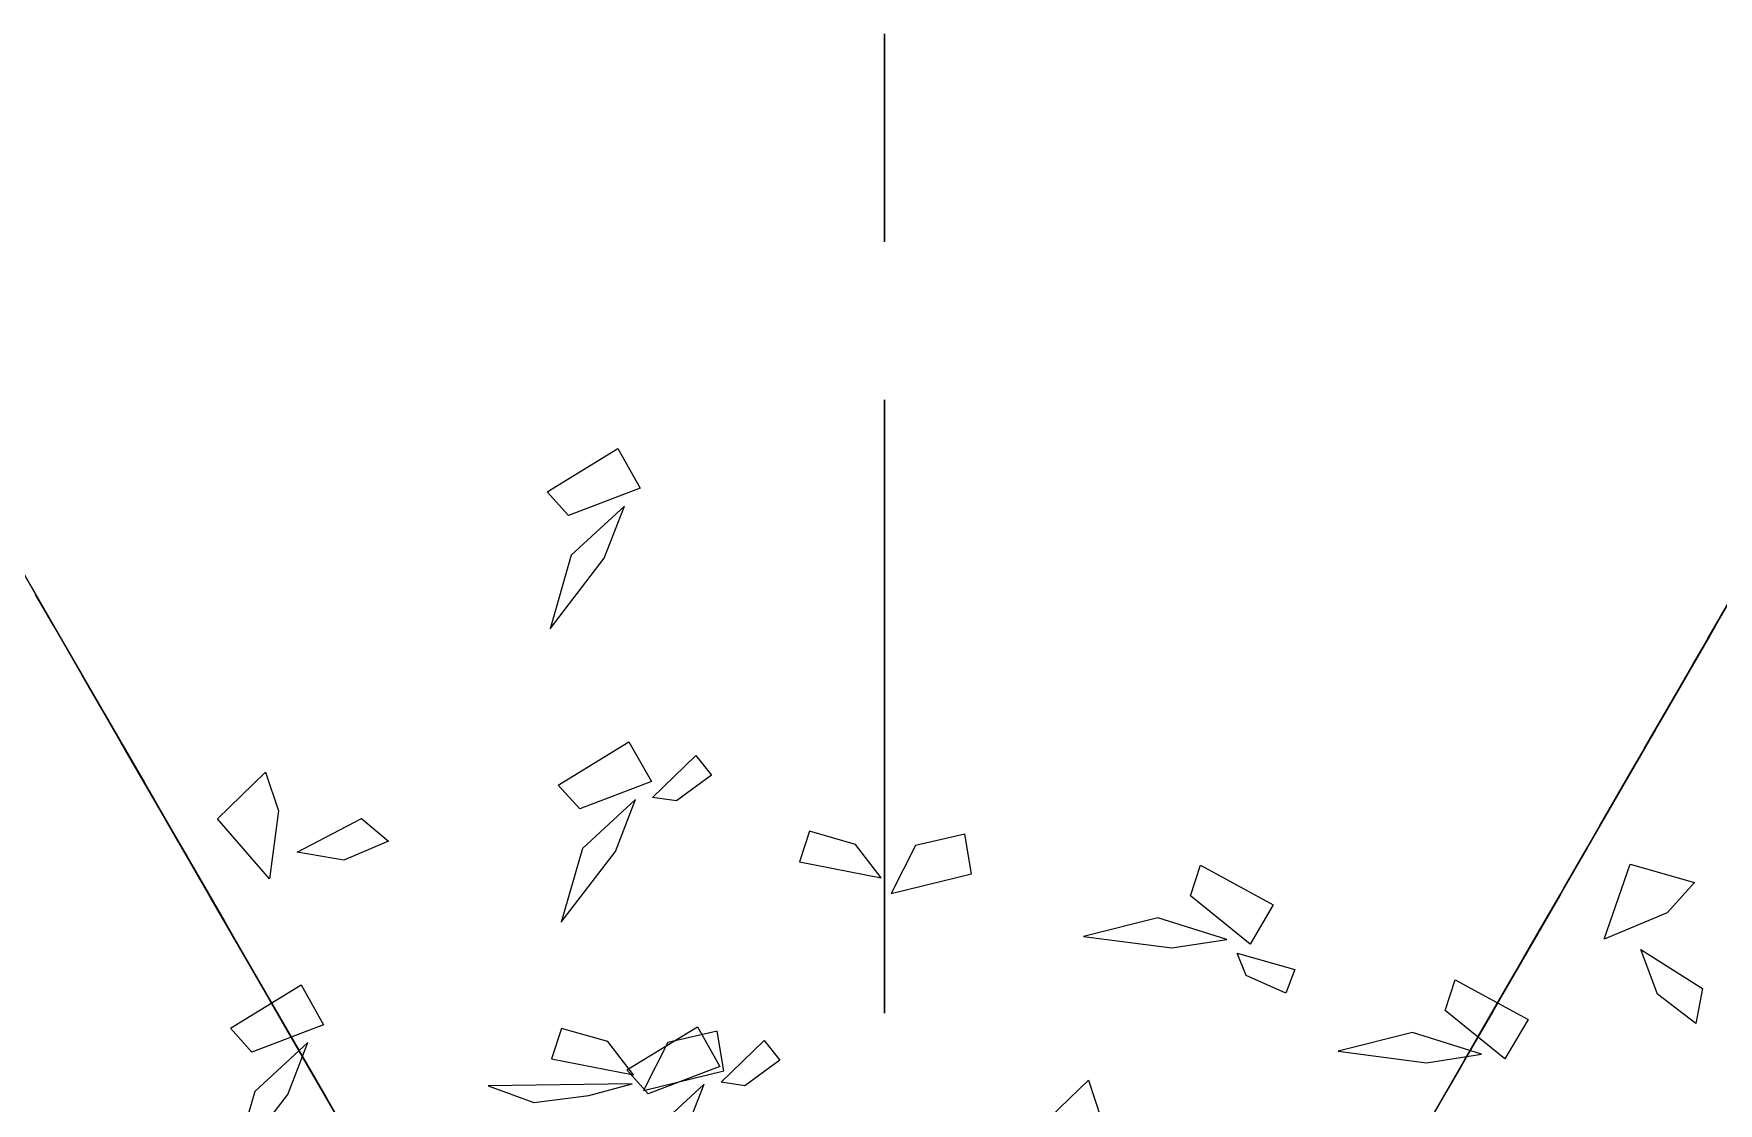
# Model space of a CAD drawing. Extents: x 188.32 to 193.74, y 72.17 to 77.49.
# Drawn here: x 190.171 to 192.199, y 76.162 to 77.449 of the extents above; entities that cross this region are included whole.
import ezdxf

# ---------------------------------------------------------------- set-up
doc = ezdxf.new("R2010")
doc.units = 0
doc.header["$MEASUREMENT"] = 0
doc.layers.add('3D_TREE_04_LEAVES', color=3, linetype='CONTINUOUS')

msp = doc.modelspace()

# ---------------------------------------------------------------- linework, layer by layer
at = {"layer": '3D_TREE_04_LEAVES'}
for points in [[(191.1953, 77.3292, 3.2295), (191.1953, 77.4494, 3.1652), (191.1953, 77.3749, 3.1533), (191.1953, 77.3479, 3.172)], [(191.1953, 77.3157, 3.2261), (191.1953, 77.3411, 3.089), (191.1953, 77.2547, 2.9891), (191.1953, 77.1989, 3.0518)], [(191.1953, 77.3157, 3.238), (191.1953, 77.2632, 3.2921), (191.1953, 77.3191, 3.3666), (191.1953, 77.3309, 3.3057)], [(191.1953, 76.9415, 3.7581), (191.1953, 76.8984, 3.8997), (191.1953, 76.9882, 4.0154), (191.1953, 77.0089, 3.8772)], [(191.1953, 76.7378, 3.8928), (191.1953, 76.8397, 4.0206), (191.1953, 76.9882, 4.024), (191.1953, 76.8673, 3.917)], [(190.7891, 76.8983, 3.2549), (190.8742, 76.9502, 3.371), (190.9013, 76.9024, 3.5351), (190.8149, 76.8695, 3.3779)], [(191.1953, 76.7884, 3.2744), (191.1953, 76.8937, 3.2433), (191.1953, 76.9369, 3.1397), (191.1953, 76.8246, 3.1639)], [(192.3115, 76.9385, 4.0471), (192.2606, 76.8502, 4.1748), (192.1863, 76.7216, 4.1783), (192.2468, 76.8263, 4.0713)], [(191.1953, 76.7486, 2.9377), (191.1953, 76.7538, 3.031), (191.1953, 76.8246, 3.0931), (191.1953, 76.911, 3.1)], [(190.8822, 76.881, 3.5282), (190.8182, 76.8219, 3.4804), (190.7927, 76.7332, 3.5898), (190.858, 76.8184, 3.5898)], [(191.1953, 76.7688, 3.7995), (191.1953, 76.85, 3.7357), (191.1953, 76.7792, 3.7167), (191.1953, 76.7533, 3.7512)], [(190.2233, 76.6886, 3.2629), (190.2155, 76.7021, 3.3959), (190.2043, 76.7215, 3.4114), (190.1387, 76.8352, 3.4356)], [(192.1811, 76.7126, 3.6465), (192.1725, 76.6977, 3.5049), (192.2027, 76.75, 3.391), (192.226, 76.7904, 3.5325)], [(192.2096, 76.762, 3.9124), (192.2312, 76.7994, 4.054), (192.1863, 76.7216, 4.1697), (192.176, 76.7036, 4.0315)], [(190.2478, 76.6461, 4.3388), (190.1952, 76.7374, 4.3077), (190.1736, 76.7747, 4.2041), (190.2297, 76.6775, 4.2283)], [(191.1953, 76.7279, 3.1605), (191.1953, 76.7815, 3.2813), (191.1953, 76.7815, 3.2002), (191.1953, 76.7676, 3.1881)], [(191.1953, 76.7051, 5.0092), (191.1953, 76.6619, 5.1508), (191.1953, 76.7517, 5.2665), (191.1953, 76.7724, 5.1283)], [(191.1953, 76.5979, 3.6372), (191.1953, 76.6134, 3.7702), (191.1953, 76.6359, 3.7857), (191.1953, 76.7671, 3.8099)], [(192.2079, 76.759, 3.7691), (192.1889, 76.7261, 3.6465), (192.2148, 76.771, 3.6879), (192.214, 76.7695, 3.7035)], [(190.2677, 76.6117, 4.0021), (190.2651, 76.6162, 4.0953), (190.2297, 76.6775, 4.1575), (190.1865, 76.7523, 4.1644)], [(191.1953, 76.7417, 2.9274), (191.1953, 76.759, 2.7858), (191.1953, 76.6986, 2.6718), (191.1953, 76.6519, 2.8134)], [(191.1953, 76.5013, 5.1439), (191.1953, 76.6032, 5.2716), (191.1953, 76.7517, 5.2751), (191.1953, 76.6308, 5.168)], [(191.1953, 76.6882, 3.05), (191.1953, 76.7262, 2.9274), (191.1953, 76.6744, 2.9688), (191.1953, 76.6761, 2.9844)], [(192.195, 76.7366, 2.9049), (192.1264, 76.6178, 2.9303), (192.0765, 76.5313, 2.8439), (192.1078, 76.5856, 2.7881)], [(192.1967, 76.7395, 2.9184), (192.1645, 76.6838, 3.0387), (192.1586, 76.6735, 2.9642), (192.1679, 76.6896, 2.9371)], [(192.188, 76.7246, 3.8796), (192.1613, 76.6782, 4.0005), (192.1613, 76.6782, 3.9193), (192.1682, 76.6902, 3.9072)], [(191.1953, 76.6001, 4.0373), (191.1953, 76.7203, 3.973), (191.1953, 76.6458, 3.9611), (191.1953, 76.6187, 3.9797)], [(191.1953, 76.5902, 5.5051), (191.1953, 76.7104, 5.4408), (191.1953, 76.636, 5.4289), (191.1953, 76.6089, 5.4476)], [(192.1777, 76.7066, 3.6569), (192.1751, 76.7022, 3.7501), (192.1397, 76.6408, 3.8123), (192.0965, 76.5661, 3.8192)], [(192.1228, 76.6115, 4.509), (192.1101, 76.5895, 4.3719), (192.1532, 76.6643, 4.272), (192.1812, 76.7127, 4.3346)], [(192.182, 76.7141, 4.1714), (192.1319, 76.6274, 4.1075), (192.1673, 76.6887, 4.1144), (192.1716, 76.6962, 4.1334)], [(190.272, 76.6042, 4.5166), (190.2219, 76.691, 4.4527), (190.2573, 76.6297, 4.4596), (190.2617, 76.6222, 4.4786)], [(190.3135, 76.5324, 2.8384), (190.2534, 76.6365, 2.7995), (190.2373, 76.6644, 2.6793), (190.2881, 76.5764, 2.7335)], [(192.1578, 76.6722, 3.9936), (192.1052, 76.581, 3.9625), (192.0836, 76.5436, 3.8589), (192.1397, 76.6408, 3.8831)], [(191.1953, 76.4114, 4.3709), (191.1953, 76.5485, 4.3963), (191.1953, 76.6483, 4.3099), (191.1953, 76.5857, 4.2541)], [(192.0991, 76.5705, 4.3279), (192.1482, 76.6555, 4.2026), (192.1041, 76.5793, 4.2365), (192.1016, 76.5749, 4.2602)], [(192.1228, 76.6115, 4.5208), (192.149, 76.657, 4.575), (192.1211, 76.6086, 4.6495), (192.1151, 76.5983, 4.5886)], [(190.2781, 76.5938, 4.2248), (190.2513, 76.6401, 4.3457), (190.2513, 76.6401, 4.2645), (190.2582, 76.6282, 4.2525)], [(190.2712, 76.6057, 3.9917), (190.2625, 76.6207, 3.8502), (190.2927, 76.5683, 3.7362), (190.3161, 76.528, 3.8778)], [(190.2997, 76.5564, 4.2576), (190.3212, 76.519, 4.3992), (190.2763, 76.5968, 4.5149), (190.266, 76.6147, 4.3768)], [(191.1953, 76.5324, 5.0506), (191.1953, 76.6135, 4.9868), (191.1953, 76.5427, 4.9678), (191.1953, 76.5168, 5.0023)], [(191.1953, 76.5865, 4.0339), (191.1953, 76.6119, 3.8968), (191.1953, 76.5256, 3.7969), (191.1953, 76.4697, 3.8596)], [(191.1953, 76.5767, 5.5017), (191.1953, 76.6021, 5.3646), (191.1953, 76.5157, 5.2647), (191.1953, 76.4599, 5.3274)], [(191.1953, 76.5865, 4.0458), (191.1953, 76.5341, 4.0999), (191.1953, 76.5899, 4.1744), (191.1953, 76.6018, 4.1135)], [(190.3355, 76.4943, 3.0128), (190.2754, 76.5984, 2.9485), (190.3126, 76.5339, 2.9366), (190.3262, 76.5104, 2.9552)], [(190.4015, 76.3799, 4.3923), (190.3506, 76.4681, 4.5201), (190.2763, 76.5968, 4.5235), (190.3368, 76.4921, 4.4165)], [(190.2979, 76.5594, 4.1143), (190.2789, 76.5923, 3.9917), (190.3048, 76.5474, 4.0332), (190.304, 76.5489, 4.0487)], [(190.3558, 76.4592, 5.2666), (190.3031, 76.5504, 5.2355), (190.2815, 76.5878, 5.1319), (190.3376, 76.4906, 5.1561)], [(190.8026, 76.5453, 3.9862), (190.8877, 76.5972, 4.1024), (190.9147, 76.5494, 4.2664), (190.8284, 76.5165, 4.1092)], [(190.916, 76.5304, 4.3074), (190.968, 76.5807, 4.3416), (190.987, 76.5571, 4.4373), (190.9448, 76.5263, 4.3895)], [(191.1953, 76.5767, 5.5136), (191.1953, 76.5242, 5.5677), (191.1953, 76.5801, 5.6422), (191.1953, 76.5919, 5.5813)], [(192.1095, 76.5885, 2.9625), (192.09, 76.5548, 3.0827), (192.0299, 76.4507, 3.1148), (192.057, 76.4976, 3.0133)], [(192.116, 76.5998, 4.5124), (192.0559, 76.4957, 4.4481), (192.0931, 76.5602, 4.4362), (192.1067, 76.5837, 4.4548)], [(190.3756, 76.4248, 4.9299), (190.373, 76.4293, 5.0231), (190.3376, 76.4906, 5.0853), (190.2944, 76.5654, 5.0922)], [(190.4551, 76.4326, 3.7606), (190.3924, 76.5047, 3.5556), (190.4503, 76.5608, 3.3505), (190.4658, 76.5141, 3.4941)], [(192.094, 76.5617, 4.338), (192.0339, 76.4576, 4.2991), (192.0178, 76.4297, 4.1789), (192.0686, 76.5177, 4.2331)], [(192.1044, 76.5797, 2.9523), (192.0418, 76.4712, 2.8541), (192.0587, 76.5005, 2.9421), (192.0705, 76.5211, 2.9472)], [(190.3186, 76.5236, 2.8283), (190.3677, 76.4386, 2.703), (190.3237, 76.5148, 2.7369), (190.3211, 76.5192, 2.7606)], [(190.8956, 76.528, 4.2596), (190.8317, 76.4689, 4.2117), (190.8062, 76.3802, 4.3211), (190.8715, 76.4654, 4.3211)], [(191.1953, 76.3614, 4.8883), (191.1953, 76.3769, 5.0213), (191.1953, 76.3994, 5.0368), (191.1953, 76.5306, 5.061)], [(190.3423, 76.4826, 3.0094), (190.3296, 76.5046, 2.8723), (190.3728, 76.4298, 2.7724), (190.4007, 76.3814, 2.835)], [(190.3799, 76.4173, 5.4444), (190.3298, 76.5041, 5.3805), (190.3653, 76.4428, 5.3875), (190.3696, 76.4353, 5.4064)], [(190.4882, 76.4644, 3.6444), (190.5657, 76.5052, 3.4804), (190.5981, 76.4776, 3.5556), (190.5446, 76.4549, 3.6513)], [(190.3423, 76.4826, 3.0212), (190.3685, 76.4371, 3.0754), (190.3406, 76.4855, 3.1499), (190.3347, 76.4958, 3.089)], [(191.1913, 76.4335, 3.4462), (191.1605, 76.4737, 3.33), (191.1048, 76.4896, 3.3027), (191.0928, 76.4529, 3.4257)], [(191.1953, 76.408, 4.3844), (191.1953, 76.4723, 4.5046), (191.1953, 76.4841, 4.4301), (191.1953, 76.4655, 4.4031)], [(191.2032, 76.4149, 3.5009), (191.3001, 76.4383, 3.3847), (191.292, 76.4862, 3.2343), (191.2325, 76.4727, 3.3027)], [(190.386, 76.4068, 4.2991), (190.3454, 76.4771, 4.2352), (190.3808, 76.4158, 4.2162), (190.3938, 76.3934, 4.2507)], [(191.9771, 76.3592, 3.0094), (191.9644, 76.3372, 2.8723), (192.0076, 76.412, 2.7724), (192.0355, 76.4604, 2.835)], [(191.9825, 76.3685, 5.1995), (191.9698, 76.3465, 5.0623), (192.013, 76.4213, 4.9625), (192.0409, 76.4697, 5.0251)], [(190.386, 76.4069, 5.1526), (190.3592, 76.4532, 5.2735), (190.3592, 76.4532, 5.1923), (190.3661, 76.4413, 5.1803)], [(191.5757, 76.4488, 3.2343), (191.6632, 76.4012, 3.3505), (191.6354, 76.3538, 3.5146), (191.5637, 76.4121, 3.3574)], [(192.0615, 76.3599, 3.7606), (192.0925, 76.4502, 3.5556), (192.1701, 76.4281, 3.3505), (192.1374, 76.3913, 3.4941)], [(190.3791, 76.4188, 4.9195), (190.3704, 76.4338, 4.778), (190.4007, 76.3814, 4.664), (190.424, 76.3411, 4.8056)], [(190.4076, 76.3695, 5.1854), (190.4291, 76.3321, 5.327), (190.3842, 76.4099, 5.4427), (190.3739, 76.4278, 5.3046)], [(190.5095, 76.193, 5.3201), (190.4585, 76.2812, 5.4479), (190.3842, 76.4099, 5.4513), (190.4447, 76.3052, 5.3443)], [(190.4058, 76.3725, 5.0421), (190.3868, 76.4054, 4.9195), (190.4127, 76.3605, 4.961), (190.4119, 76.362, 4.9765)], [(190.4715, 76.2588, 4.1368), (190.4637, 76.2722, 4.2697), (190.4525, 76.2917, 4.2853), (190.3869, 76.4053, 4.3094)], [(191.1953, 76.3995, 4.3709), (191.1953, 76.3453, 4.3184), (191.1953, 76.2709, 4.3743), (191.1953, 76.3318, 4.3861)], [(191.9534, 76.3181, 2.8283), (192.0025, 76.4032, 2.703), (191.9585, 76.3269, 2.7369), (191.9559, 76.3225, 2.7606)], [(191.9588, 76.3275, 5.0183), (192.0079, 76.4125, 4.8931), (191.9639, 76.3363, 4.9269), (191.9613, 76.3319, 4.9506)], [(191.9771, 76.3592, 3.0212), (192.0033, 76.4047, 3.0754), (191.9754, 76.3563, 3.1499), (191.9695, 76.346, 3.089)], [(191.9825, 76.3685, 5.2113), (192.0087, 76.414, 5.2655), (191.9808, 76.3656, 5.34), (191.9749, 76.3553, 5.279)], [(191.6073, 76.3596, 3.5077), (191.5241, 76.3855, 3.4599), (191.4346, 76.3632, 3.5693), (191.541, 76.3492, 3.5693)], [(191.6195, 76.3431, 3.5556), (191.6891, 76.3233, 3.5898), (191.6781, 76.295, 3.6855), (191.6304, 76.3162, 3.6376)], [(191.9703, 76.3475, 3.0128), (191.9102, 76.2434, 2.9485), (191.9475, 76.3079, 2.9366), (191.961, 76.3313, 2.9552)], [(191.9757, 76.3568, 5.2028), (191.9156, 76.2527, 5.1385), (191.9529, 76.3172, 5.1267), (191.9664, 76.3407, 5.1453)], [(192.1055, 76.3472, 3.6444), (192.1797, 76.3004, 3.4804), (192.1719, 76.2585, 3.5556), (192.1255, 76.2935, 3.6513)], [(191.9537, 76.3187, 5.0285), (191.8936, 76.2146, 4.9896), (191.8775, 76.1867, 4.8694), (191.9283, 76.2747, 4.9235)], [(191.8933, 76.2141, 5.2999), (191.9204, 76.2611, 5.2474), (191.9577, 76.3256, 5.3033), (191.9272, 76.2728, 5.3152)], [(190.4081, 76.2528, 3.5488), (190.4932, 76.3048, 3.6649), (190.5202, 76.2569, 3.829), (190.4339, 76.224, 3.6718)], [(190.5232, 76.1692, 2.6712), (190.5038, 76.2029, 2.7914), (190.4437, 76.307, 2.8236), (190.4707, 76.26, 2.722)], [(190.5239, 76.168, 5.6542), (190.4638, 76.2721, 5.6153), (190.4477, 76.2999, 5.4951), (190.4985, 76.2119, 5.5493)], [(191.8822, 76.3107, 3.5488), (191.9698, 76.263, 3.6649), (191.9419, 76.2156, 3.829), (191.8702, 76.274, 3.6718)], [(191.9483, 76.3093, 2.8384), (191.8882, 76.2052, 2.7995), (191.8721, 76.1774, 2.6793), (191.9229, 76.2654, 2.7335)], [(190.4939, 76.2199, 5.2269), (190.4533, 76.2902, 5.163), (190.4887, 76.2289, 5.144), (190.5017, 76.2065, 5.1785)], [(190.5181, 76.178, 2.661), (190.4555, 76.2864, 2.5628), (190.4724, 76.2571, 2.6509), (190.4843, 76.2366, 2.6559)], [(190.893, 76.1964, 4.3348), (190.8623, 76.2366, 4.2186), (190.8066, 76.2524, 4.1912), (190.7946, 76.2157, 4.3143)], [(190.885, 76.2025, 4.8747), (190.9701, 76.2544, 4.9909), (190.9971, 76.2066, 5.155), (190.9108, 76.1737, 4.9978)], [(190.905, 76.1778, 4.3895), (191.0019, 76.2012, 4.2733), (190.9938, 76.249, 4.1229), (190.9343, 76.2356, 4.1912)], [(190.9985, 76.1876, 5.196), (191.0504, 76.2379, 5.2302), (191.0694, 76.2143, 5.3258), (191.0272, 76.1835, 5.278)], [(191.9138, 76.2214, 3.8222), (191.8306, 76.2473, 3.7743), (191.7411, 76.2251, 3.8837), (191.8475, 76.211, 3.8837)], [(190.5011, 76.2355, 3.8222), (190.4372, 76.1764, 3.7743), (190.4117, 76.0877, 3.8837), (190.477, 76.1729, 3.8837)], [(190.5459, 76.1298, 5.8286), (190.4858, 76.2339, 5.7643), (190.5231, 76.1694, 5.7524), (190.5366, 76.146, 5.771)], [(190.6087, 76.0211, 2.6136), (190.5401, 76.1398, 2.639), (190.4902, 76.2263, 2.5527), (190.5215, 76.1721, 2.4968)], [(190.5794, 76.0719, 5.0646), (190.5716, 76.0853, 5.1975), (190.5604, 76.1048, 5.2131), (190.4948, 76.2184, 5.2372)], [(191.8874, 76.2039, 5.2999), (191.8189, 76.0851, 5.3253), (191.7689, 75.9987, 5.239), (191.8002, 76.0529, 5.1831)], [(191.8891, 76.2068, 5.3135), (191.8569, 76.1511, 5.4337), (191.851, 76.1409, 5.3592), (191.8603, 76.157, 5.3321)], [(190.8917, 76.1859, 4.3689), (190.7181, 76.1832, 4.451), (190.7732, 76.1632, 4.492), (190.8393, 76.1715, 4.4373)], [(190.978, 76.1852, 5.1481), (190.9141, 76.1261, 5.1003), (190.8886, 76.0374, 5.2097), (190.9539, 76.1226, 5.2097)], [(191.4454, 76.062, 4.533), (191.3827, 76.134, 4.3279), (191.4406, 76.1902, 4.1229), (191.4561, 76.1435, 4.2664)]]:
    msp.add_3dface(points, dxfattribs=at)

doc.saveas('drawing.dxf')
